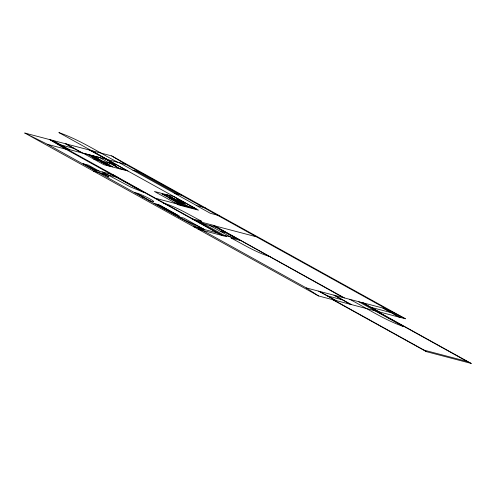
<?xml version="1.0" encoding="UTF-8"?>
<svg xmlns="http://www.w3.org/2000/svg" width="496" height="496" viewBox="0 0 496 496"><rect width="100%" height="100%" fill="white"/><g stroke="black" fill="none" stroke-linecap="round" stroke-linejoin="round"><path stroke-width="0.74" d="M24.8 133.052L111.656 155.887L405.381 318.773L318.525 295.945L24.8 133.052L47.666 144.398L306.28 287.909L318.525 295.945M60.89 144.95L73.606 148.292M66.328 148.781L125.854 164.43L386.57 309.014L405.381 318.773M99.479 157.536L83.185 153.233L103.813 164.672L126.623 170.655M47.666 144.398L68.113 149.773M93.564 158.993L109.79 163.258M132.928 170.227L139.339 171.907M118.649 168.156L125.246 169.892M127.98 171.064L89.478 150.052M83.154 163.754L88.406 165.137L99.212 171.132L83.154 163.754L93.961 169.75M92.578 169.396L111.104 174.27L118.457 177.692L93.434 171.114M104.507 174.691L100.862 173.116M104.799 174.766L106.336 175.169L103.9 173.916M174.846 193.471L181.263 195.157M173.972 196.608L154.43 191.468L178.851 205.009L198.518 210.18L90.656 150.362M164.325 194.575L168.194 195.591L183.663 204.172L179.794 203.155L164.046 194.513L161.956 193.961L177.425 202.542L179.515 203.093M170.054 198.133L170.37 198.381M184.283 202.331L170.612 198.735L180.922 204.451M205.301 207.818L196.137 205.406L210.347 213.292L219.517 215.704M175.057 202.914L194.736 208.084M134.745 192.764C138.043 192.07 164.722 205.952 148.49 200.39M155.639 198.313L196.41 209.033M163.618 203.143C177.221 207.179 189.379 214.886 201.878 221.408L191.747 218.742M154.008 203.459L159.018 204.774L179.645 216.219L174.635 214.898M194.736 220.398L213.54 225.345L344.466 297.947M214.179 225.699L256.283 236.766M198.915 222.313L202.461 223.243L226.715 236.697L198.146 229.189M198.518 222.499L216.225 227.174M220.255 231.241L225.599 232.649M197.947 227.831L204.482 229.549L183.849 218.11L177.32 216.392L204.445 229.53M193.676 226.709L217.31 232.922L223.169 235.767L49.823 139.63L64.089 148.199L143.772 192.417L130.411 186.887L102.405 171.982M224.155 235.278L236.852 238.613M241.155 240.653L231.018 237.993C243.747 244.646 256.147 252.464 269.979 256.643M306.28 287.909L386.57 309.014M327.738 295.957L342.203 299.764M371.144 307.371L391.102 312.616M333.529 299.888L424.21 350.176L467.145 361.466L471.2 363.432L426.343 351.645L332.562 299.634M102.579 173.922L102.257 173.749M174.592 199.727L172.67 198.673L175.212 200.043L173.78 199.38M171.349 198.877L169.434 197.823L170.37 198.276M167.344 210.118L168.28 210.571L167.102 209.876M173.606 199.132L173.216 198.964L173.606 199.237M166.675 209.659L165.738 209.2L166.675 209.765M170.116 198.102L171.969 199.194L170.537 198.524M167.171 209.864L166.377 209.579M383.65 308.252L400.154 317.403M136.133 171.064L178.058 194.314M382.85 308.041L399.354 317.192M119.424 162.738L196.583 205.53M117.8 162.316C98.357 152.129 79.707 139.81 58.869 132.568L107.744 159.669M194.599 208.047L173.755 196.552L184.524 203.453L177.506 199.566L187.978 206.305L167.344 194.866M362.892 302.789L379.397 311.947M362.092 302.579L378.591 311.736M377.419 311.426L471.2 363.432M99.392 157.48L120.082 168.95M376.458 311.172L467.145 361.466M358.589 301.661L403.471 326.554C384.474 319.92 367.524 308.586 349.767 299.342M174.034 199.349L174.666 199.752M170.798 198.499L171.424 198.896M66.16 143.927L82.658 153.078M343.288 297.637L213.54 225.345M65.36 143.716L81.859 152.867M215.283 226.926L235.947 238.378M209.938 225.525L230.572 236.964M334.757 295.399L351.255 304.55M333.951 295.188L350.455 304.339M52.638 140.368L69.136 149.525M51.832 140.157L68.336 149.315M217.31 232.922L117.068 177.326L113.342 174.859M319.486 291.381L335.99 300.539M318.686 291.171L335.191 300.328M102.703 173.6L108.903 177.016L102.412 173.526M101.215 173.209L103.323 174.375M156.693 204.166L177.32 215.605M166.427 209.672L167.735 210.279L167.344 210.013M136.667 193.273L150.412 200.899M111.656 155.887L125.854 164.43M118.749 168.212L109.256 161.987L115.45 165.416L105.995 159.21M424.21 350.176L426.343 351.645M94.197 156.928L99.901 159.972L94.197 156.928M91.462 156.215L97.166 159.253L91.462 156.215M103.825 162.273L109.529 165.311L103.825 162.273M101.091 161.553L106.795 164.591L101.091 161.553M93.564 156.166L88.121 154.733L107.372 165.41L112.821 166.842L93.564 156.166M108.078 176.502C105.741 175.615 109.089 177.289 108.078 176.502M177.797 201.736L177.153 201.568L182.609 204.408L177.797 201.736M141.645 196.267L141.323 196.18L143.834 197.482L141.645 196.267M160.295 205.611L156.767 204.687L173.953 214.216L177.487 215.146L160.295 205.611M165.205 209.107L163.711 208.717L167.27 210.254L165.205 209.107M104.96 174.505L104.662 174.381L104.966 174.518"/></g></svg>
